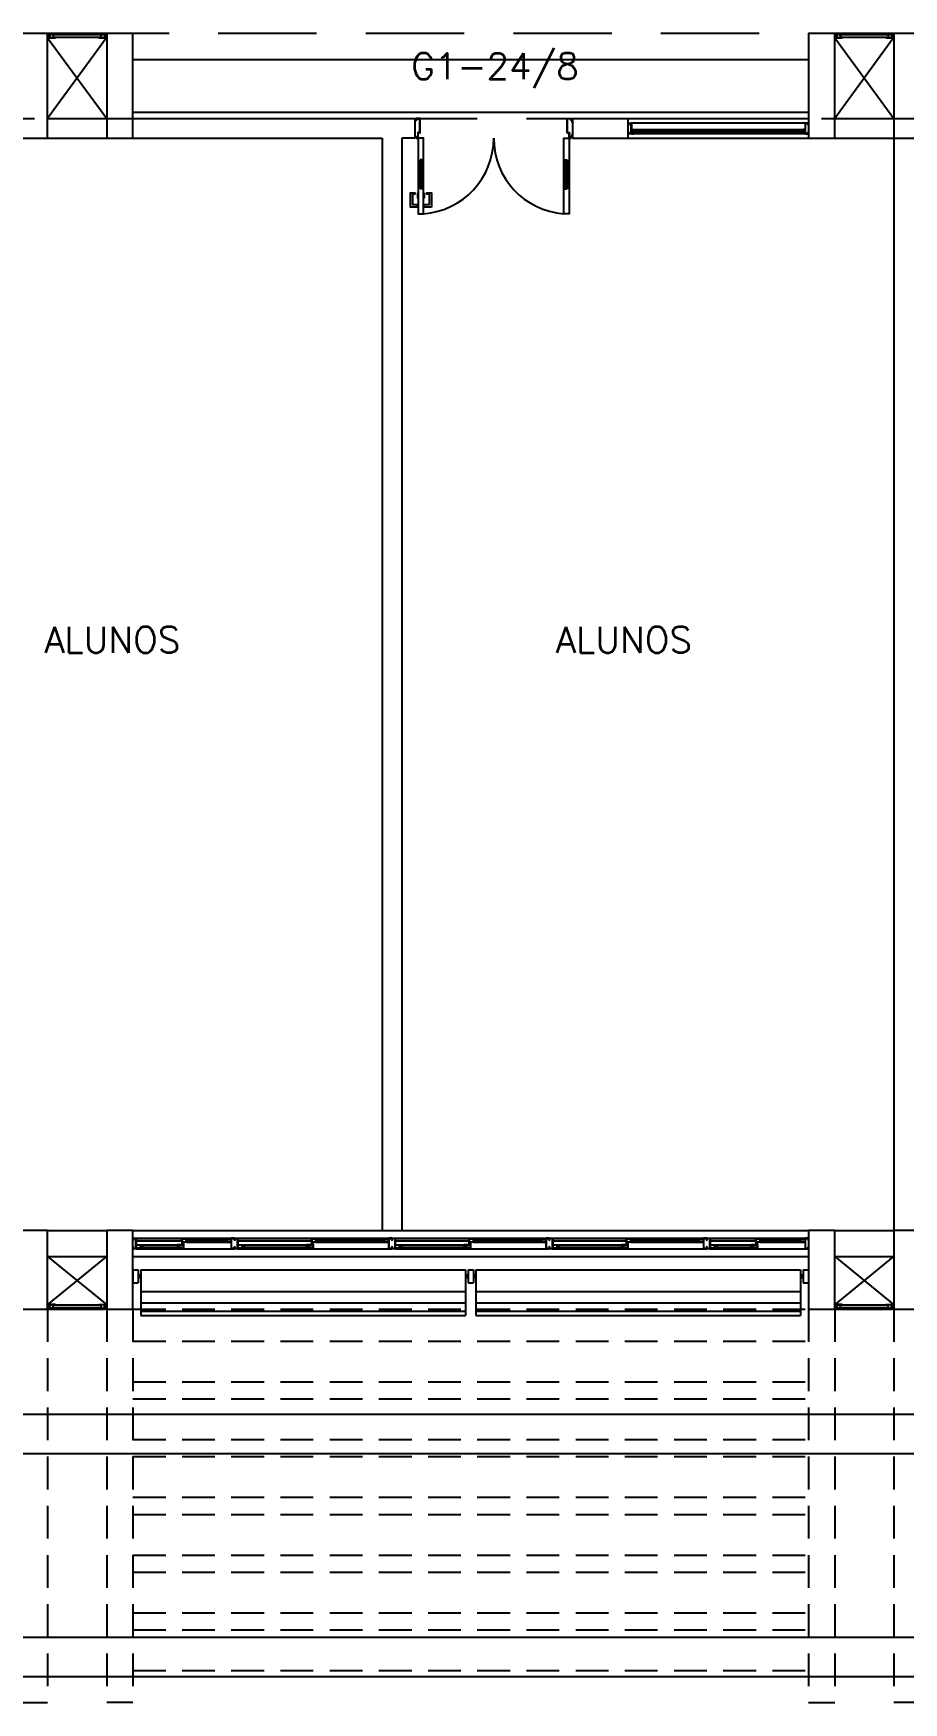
# Model space of a CAD drawing. Header units: millimetres. Extents: x 2801 to 3319, y 1187 to 1422.
# Drawn here: x 3069.62 to 3076.25, y 1310.75 to 1323.47 of the extents above; entities that cross this region are included whole.
import ezdxf

# ---------------------------------------------------------------- set-up
doc = ezdxf.new("R2010")
doc.units = ezdxf.units.MM
doc.linetypes.add('HIDDEN', pattern=[0.375, 0.25, -0.125])
for name, color, linetype in [('AR-ALV', 2, 'Continuous'), ('AR-BRISES', 1, 'Continuous'), ('AR-CALÇADA', 1, 'Continuous'), ('AR-ESQ', 1, 'Continuous'), ('AR-ESTC', 3, 'Continuous'), ('AR-PEITORIL', 1, 'Continuous'), ('AR-PERGOLAPROJ', 1, 'HIDDEN'), ('ar-podotactil', 1, 'Continuous'), ('AR-PORTA', 1, 'Continuous'), ('AR-PROJ', 1, 'HIDDEN'), ('AR-SHAFT', 1, 'Continuous'), ('BR-LINHAS', 1, 'Continuous'), ('BR-MONTANTE', 242, 'Continuous'), ('BR-PAINEL', 1, 'Continuous'), ('BR-SUPORTE', 1, 'Continuous'), ('DT-ESQ-BAGUETE-C', 2, 'Continuous'), ('DT-ESQ-BAGUETE-V', 1, 'Continuous'), ('DT-ESQ-CHAPA DOBRADA-V', 1, 'Continuous'), ('DT-ESQ-MARCO-V', 1, 'Continuous'), ('DT-ESQ-PERFIL CADEIRA-C', 2, 'Continuous'), ('DT-ESQ-PERFIL CADEIRA-V', 1, 'Continuous'), ('DT-ESQ-PERFIL U SIMPLES-C', 2, 'Continuous'), ('DT-ESQ-PERFIL U-C', 2, 'Continuous'), ('DT-ESQ-PERFIL U-V', 1, 'Continuous'), ('DT-ESQ-VENEZIANA-C', 2, 'Continuous'), ('DT-ESQ-VENEZIANA-V', 2, 'Continuous'), ('DT-ESQ-VIDRO-C', 2, 'Continuous'), ('ENDEREÇO', 2, 'Continuous'), ('maçaneta', 1, 'Continuous'), ('mov', 1, 'Continuous'), ('PG-PROJ', 1, 'HIDDEN'), ('PM-PERFIL U-C', 2, 'Continuous'), ('PM-VIDRO', 1, 'Continuous'), ('pm1', 2, 'Continuous'), ('pm2', 2, 'Continuous'), ('TEXTO', 2, 'Continuous')]:
    doc.layers.add(name, color=color, linetype=linetype)
doc.styles.add('UNB-100', font='simplex.shx', dxfattribs={"height": 0.2})
doc.styles.add('UNB1-100', font='simplex.shx', dxfattribs={"height": 0.2})

# ---------------------------------------------------------------- blocks, each defined once
blk = doc.blocks.new('EF40-P')
at = {"layer": 'DT-ESQ-BAGUETE-C', "color": 2, "ltscale": 0.1}
for points in [[(0.073, -0.125), (0.06, -0.125), (0.06, -0.124), (0.073, -0.124, 0.414214), (0.073, -0.123), (0.073, -0.112, 0.414214), (0.073, -0.112), (0.06, -0.112), (0.06, -0.11), (0.073, -0.11, -0.414214), (0.075, -0.112), (0.075, -0.124, -0.414214)], [(0.339, -0.125), (0.352, -0.125), (0.352, -0.124), (0.34, -0.124, -0.414214), (0.339, -0.123), (0.339, -0.112, -0.414214), (0.34, -0.112), (0.352, -0.112), (0.352, -0.11), (0.339, -0.11, 0.414214), (0.337, -0.112), (0.337, -0.124, 0.414214)], [(0.422, -0.08), (0.409, -0.08), (0.409, -0.079), (0.422, -0.079, 0.414214), (0.422, -0.078), (0.422, -0.067, 0.414214), (0.422, -0.067), (0.409, -0.067), (0.409, -0.065), (0.422, -0.065, -0.414214), (0.424, -0.067), (0.424, -0.079, -0.414214)], [(0.702, -0.08), (0.715, -0.08), (0.715, -0.079), (0.702, -0.079, -0.414214), (0.702, -0.078), (0.702, -0.067, -0.414214), (0.702, -0.067), (0.715, -0.067), (0.715, -0.065), (0.702, -0.065, 0.414214), (0.7, -0.067), (0.7, -0.079, 0.414214)], [(0.848, -0.125), (0.835, -0.125), (0.835, -0.124), (0.848, -0.124, 0.414214), (0.848, -0.123), (0.848, -0.112, 0.414214), (0.848, -0.112), (0.835, -0.112), (0.835, -0.11), (0.848, -0.11, -0.414214), (0.85, -0.112), (0.85, -0.124, -0.414214)], [(1.326, -0.125), (1.34, -0.125), (1.34, -0.124), (1.327, -0.124, -0.414214), (1.326, -0.123), (1.326, -0.112, -0.414214), (1.327, -0.112), (1.34, -0.112), (1.34, -0.11), (1.326, -0.11, 0.414214), (1.325, -0.112), (1.325, -0.124, 0.414214)], [(1.41, -0.08), (1.396, -0.08), (1.396, -0.079), (1.409, -0.079, 0.414214), (1.41, -0.078), (1.41, -0.067, 0.414214), (1.409, -0.067), (1.396, -0.067), (1.396, -0.065), (1.41, -0.065, -0.414214), (1.411, -0.067), (1.411, -0.079, -0.414214)], [(1.901, -0.08), (1.915, -0.08), (1.915, -0.079), (1.902, -0.079, -0.414214), (1.901, -0.078), (1.901, -0.067, -0.414214), (1.902, -0.067), (1.915, -0.067), (1.915, -0.065), (1.901, -0.065, 0.414214), (1.9, -0.067), (1.9, -0.079, 0.414214)], [(2.048, -0.125), (2.035, -0.125), (2.035, -0.124), (2.048, -0.124, 0.414214), (2.048, -0.123), (2.048, -0.112, 0.414214), (2.048, -0.112), (2.035, -0.112), (2.035, -0.11), (2.048, -0.11, -0.414214), (2.05, -0.112), (2.05, -0.124, -0.414214)], [(2.526, -0.125), (2.54, -0.125), (2.54, -0.124), (2.527, -0.124, -0.414214), (2.526, -0.123), (2.526, -0.112, -0.414214), (2.527, -0.112), (2.54, -0.112), (2.54, -0.11), (2.526, -0.11, 0.414214), (2.525, -0.112), (2.525, -0.124, 0.414214)], [(2.61, -0.08), (2.596, -0.08), (2.596, -0.079), (2.609, -0.079, 0.414214), (2.61, -0.078), (2.61, -0.067, 0.414214), (2.609, -0.067), (2.596, -0.067), (2.596, -0.065), (2.61, -0.065, -0.414214), (2.611, -0.067), (2.611, -0.079, -0.414214)], [(3.101, -0.08), (3.115, -0.08), (3.115, -0.079), (3.102, -0.079, -0.414214), (3.101, -0.078), (3.101, -0.067, -0.414214), (3.102, -0.067), (3.115, -0.067), (3.115, -0.065), (3.101, -0.065, 0.414214), (3.1, -0.067), (3.1, -0.079, 0.414214)], [(3.248, -0.125), (3.235, -0.125), (3.235, -0.124), (3.248, -0.124, 0.414214), (3.248, -0.123), (3.248, -0.112, 0.414214), (3.248, -0.112), (3.235, -0.112), (3.235, -0.11), (3.248, -0.11, -0.414214), (3.25, -0.112), (3.25, -0.124, -0.414214)], [(3.726, -0.125), (3.74, -0.125), (3.74, -0.124), (3.727, -0.124, -0.414214), (3.726, -0.123), (3.726, -0.112, -0.414214), (3.727, -0.112), (3.74, -0.112), (3.74, -0.11), (3.726, -0.11, 0.414214), (3.725, -0.112), (3.725, -0.124, 0.414214)], [(3.81, -0.08), (3.796, -0.08), (3.796, -0.079), (3.809, -0.079, 0.414214), (3.81, -0.078), (3.81, -0.067, 0.414214), (3.809, -0.067), (3.796, -0.067), (3.796, -0.065), (3.81, -0.065, -0.414214), (3.811, -0.067), (3.811, -0.079, -0.414214)], [(4.301, -0.08), (4.315, -0.08), (4.315, -0.079), (4.302, -0.079, -0.414214), (4.301, -0.078), (4.301, -0.067, -0.414214), (4.302, -0.067), (4.315, -0.067), (4.315, -0.065), (4.301, -0.065, 0.414214), (4.3, -0.067), (4.3, -0.079, 0.414214)], [(4.448, -0.125), (4.435, -0.125), (4.435, -0.124), (4.448, -0.124, 0.414214), (4.448, -0.123), (4.448, -0.112, 0.414214), (4.448, -0.112), (4.435, -0.112), (4.435, -0.11), (4.448, -0.11, -0.414214), (4.45, -0.112), (4.45, -0.124, -0.414214)], [(4.714, -0.125), (4.727, -0.125), (4.727, -0.124), (4.714, -0.124, -0.414214), (4.714, -0.123), (4.714, -0.112, -0.414214), (4.714, -0.112), (4.727, -0.112), (4.727, -0.11), (4.714, -0.11, 0.414214), (4.712, -0.112), (4.712, -0.124, 0.414214)], [(4.797, -0.08), (4.784, -0.08), (4.784, -0.079), (4.797, -0.079, 0.414214), (4.797, -0.078), (4.797, -0.067, 0.414214), (4.797, -0.067), (4.784, -0.067), (4.784, -0.065), (4.797, -0.065, -0.414214), (4.799, -0.067), (4.799, -0.079, -0.414214)], [(5.076, -0.08), (5.09, -0.08), (5.09, -0.079), (5.077, -0.079, -0.414214), (5.076, -0.078), (5.076, -0.067, -0.414214), (5.077, -0.067), (5.09, -0.067), (5.09, -0.065), (5.076, -0.065, 0.414214), (5.075, -0.067), (5.075, -0.079, 0.414214)]]:
    blk.add_lwpolyline(points, format="xyb", close=True, dxfattribs=at)
at = {"layer": 'DT-ESQ-BAGUETE-V', "color": 1, "ltscale": 0.1}
for p, q in [((0.073, -0.11), (0.339, -0.11)), ((0.848, -0.11), (1.326, -0.11)), ((2.048, -0.11), (2.526, -0.11)), ((3.248, -0.11), (3.726, -0.11)), ((4.448, -0.11), (4.714, -0.11))]:
    blk.add_line(p, q, dxfattribs=at)
at = {"layer": 'DT-ESQ-BAGUETE-V', "ltscale": 0.1}
for p, q in [((0.422, -0.065), (0.702, -0.065)), ((1.41, -0.065), (1.901, -0.065)), ((2.61, -0.065), (3.101, -0.065)), ((3.81, -0.065), (4.301, -0.065)), ((4.797, -0.065), (5.076, -0.065))]:
    blk.add_line(p, q, dxfattribs=at)
at = {"layer": 'DT-ESQ-CHAPA DOBRADA-V', "ltscale": 0.1}
for p, q in [((0.025, -0.077), (0.374, -0.077)), ((0.025, -0.08), (0.374, -0.08)), ((0.8, -0.077), (1.361, -0.077)), ((0.8, -0.08), (1.361, -0.08)), ((4.4, -0.077), (4.749, -0.077)), ((4.4, -0.08), (4.749, -0.08))]:
    blk.add_line(p, q, dxfattribs=at)
at = {"layer": 'DT-ESQ-CHAPA DOBRADA-V', "color": 1, "ltscale": 0.1}
for p, q in [((2, -0.077), (2.561, -0.077)), ((2, -0.08), (2.561, -0.08)), ((3.2, -0.077), (3.761, -0.077)), ((3.2, -0.08), (3.761, -0.08))]:
    blk.add_line(p, q, dxfattribs=at)
at = {"layer": 'DT-ESQ-PERFIL CADEIRA-C', "color": 2, "ltscale": 0.1}
for p, q in [((0.376, -0.088), (0.422, -0.088)), ((0.75, -0.088), (0.702, -0.088)), ((1.363, -0.088), (1.41, -0.088)), ((1.95, -0.088), (1.901, -0.088)), ((2.563, -0.088), (2.61, -0.088)), ((3.15, -0.088), (3.101, -0.088)), ((3.763, -0.088), (3.81, -0.088)), ((4.35, -0.088), (4.301, -0.088)), ((4.751, -0.088), (4.797, -0.088)), ((5.125, -0.088), (5.076, -0.088)), ((0.025, -0.134), (0.073, -0.134)), ((0.385, -0.134), (0.339, -0.134)), ((0.8, -0.134), (0.848, -0.134)), ((1.373, -0.134), (1.326, -0.134)), ((2, -0.134), (2.048, -0.134)), ((2.573, -0.134), (2.526, -0.134)), ((3.2, -0.134), (3.248, -0.134)), ((3.773, -0.134), (3.726, -0.134)), ((4.76, -0.134), (4.714, -0.134))]:
    blk.add_line(p, q, dxfattribs=at)
at = {"layer": 'DT-ESQ-PERFIL CADEIRA-C', "ltscale": 0.1}
blk.add_line((4.4, -0.134), (4.448, -0.134), dxfattribs=at)
at = {"layer": 'DT-ESQ-PERFIL CADEIRA-C', "color": 2, "ltscale": 0.1}
for points in [[(0.073, -0.135), (0.025, -0.135), (0.025, -0.134), (0.06, -0.134, -0.198912), (0.059, -0.133, -0.198913), (0.058, -0.132), (0.058, -0.112, 0.414214), (0.058, -0.112), (0.025, -0.112), (0.025, -0.11), (0.058, -0.11, -0.414214), (0.06, -0.112), (0.06, -0.124), (0.06, -0.125), (0.06, -0.132), (0.073, -0.132, -1)], [(0.339, -0.132, 1), (0.339, -0.135), (0.385, -0.135, 0.414214), (0.387, -0.133), (0.387, -0.112, 0.414214), (0.385, -0.11), (0.354, -0.11, 0.414214), (0.352, -0.112), (0.352, -0.132)], [(0.352, -0.134, 0.198913), (0.354, -0.133, 0.198913), (0.354, -0.132), (0.354, -0.112, -0.414214), (0.354, -0.112), (0.385, -0.112, -0.414214), (0.386, -0.112), (0.386, -0.133, -0.414214), (0.385, -0.134)], [(0.422, -0.087, -1), (0.422, -0.09), (0.376, -0.09, -0.414214), (0.374, -0.088), (0.374, -0.067, -0.414214), (0.376, -0.065), (0.407, -0.065, -0.414214), (0.409, -0.067), (0.409, -0.087)], [(0.409, -0.088, -0.198913), (0.408, -0.088, -0.198913), (0.407, -0.087), (0.407, -0.067, 0.414214), (0.407, -0.067), (0.376, -0.067, 0.414214), (0.375, -0.067), (0.375, -0.088, 0.414214), (0.376, -0.088)], [(0.702, -0.09), (0.75, -0.09), (0.75, -0.088), (0.715, -0.088, 0.198912), (0.716, -0.088, 0.198913), (0.716, -0.087), (0.716, -0.067, -0.414214), (0.717, -0.067), (0.75, -0.067), (0.75, -0.065), (0.716, -0.065, 0.414214), (0.715, -0.067), (0.715, -0.079), (0.715, -0.08), (0.715, -0.087), (0.702, -0.087, 1)], [(0.848, -0.135), (0.8, -0.135), (0.8, -0.134), (0.835, -0.134, -0.198912), (0.834, -0.133, -0.198913), (0.833, -0.132), (0.833, -0.112, 0.414214), (0.833, -0.112), (0.8, -0.112), (0.8, -0.11), (0.833, -0.11, -0.414214), (0.835, -0.112), (0.835, -0.124), (0.835, -0.125), (0.835, -0.132), (0.848, -0.132, -1)], [(1.326, -0.132, 1), (1.326, -0.135), (1.373, -0.135, 0.414214), (1.375, -0.133), (1.375, -0.112, 0.414214), (1.373, -0.11), (1.341, -0.11, 0.414214), (1.34, -0.112), (1.34, -0.132)], [(1.34, -0.134, 0.198913), (1.341, -0.133, 0.198913), (1.341, -0.132), (1.341, -0.112, -0.414214), (1.342, -0.112), (1.373, -0.112, -0.414214), (1.373, -0.112), (1.373, -0.133, -0.414214), (1.373, -0.134)], [(1.41, -0.087, -1), (1.41, -0.09), (1.363, -0.09, -0.414214), (1.361, -0.088), (1.361, -0.067, -0.414214), (1.363, -0.065), (1.395, -0.065, -0.414214), (1.396, -0.067), (1.396, -0.087)], [(1.396, -0.088, -0.198913), (1.395, -0.088, -0.198913), (1.395, -0.087), (1.395, -0.067, 0.414214), (1.394, -0.067), (1.363, -0.067, 0.414214), (1.363, -0.067), (1.363, -0.088, 0.414214), (1.363, -0.088)], [(1.901, -0.09), (1.95, -0.09), (1.95, -0.088), (1.915, -0.088, 0.198912), (1.916, -0.088, 0.198913), (1.916, -0.087), (1.916, -0.067, -0.414214), (1.917, -0.067), (1.95, -0.067), (1.95, -0.065), (1.916, -0.065, 0.414214), (1.915, -0.067), (1.915, -0.079), (1.915, -0.08), (1.915, -0.087), (1.901, -0.087, 1)], [(2.048, -0.135), (2, -0.135), (2, -0.134), (2.035, -0.134, -0.198912), (2.034, -0.133, -0.198913), (2.033, -0.132), (2.033, -0.112, 0.414214), (2.033, -0.112), (2, -0.112), (2, -0.11), (2.033, -0.11, -0.414214), (2.035, -0.112), (2.035, -0.124), (2.035, -0.125), (2.035, -0.132), (2.048, -0.132, -1)], [(2.526, -0.132, 1), (2.526, -0.135), (2.573, -0.135, 0.414214), (2.575, -0.133), (2.575, -0.112, 0.414214), (2.573, -0.11), (2.541, -0.11, 0.414214), (2.54, -0.112), (2.54, -0.132)], [(2.54, -0.134, 0.198913), (2.541, -0.133, 0.198913), (2.541, -0.132), (2.541, -0.112, -0.414214), (2.542, -0.112), (2.573, -0.112, -0.414214), (2.573, -0.112), (2.573, -0.133, -0.414214), (2.573, -0.134)], [(2.61, -0.087, -1), (2.61, -0.09), (2.563, -0.09, -0.414214), (2.561, -0.088), (2.561, -0.067, -0.414214), (2.563, -0.065), (2.595, -0.065, -0.414214), (2.596, -0.067), (2.596, -0.087)], [(2.596, -0.088, -0.198913), (2.595, -0.088, -0.198913), (2.595, -0.087), (2.595, -0.067, 0.414214), (2.594, -0.067), (2.563, -0.067, 0.414214), (2.563, -0.067), (2.563, -0.088, 0.414214), (2.563, -0.088)], [(3.101, -0.09), (3.15, -0.09), (3.15, -0.088), (3.115, -0.088, 0.198912), (3.116, -0.088, 0.198913), (3.116, -0.087), (3.116, -0.067, -0.414214), (3.117, -0.067), (3.15, -0.067), (3.15, -0.065), (3.116, -0.065, 0.414214), (3.115, -0.067), (3.115, -0.079), (3.115, -0.08), (3.115, -0.087), (3.101, -0.087, 1)], [(3.248, -0.135), (3.2, -0.135), (3.2, -0.134), (3.235, -0.134, -0.198912), (3.234, -0.133, -0.198913), (3.233, -0.132), (3.233, -0.112, 0.414214), (3.233, -0.112), (3.2, -0.112), (3.2, -0.11), (3.233, -0.11, -0.414214), (3.235, -0.112), (3.235, -0.124), (3.235, -0.125), (3.235, -0.132), (3.248, -0.132, -1)], [(3.726, -0.132, 1), (3.726, -0.135), (3.773, -0.135, 0.414214), (3.775, -0.133), (3.775, -0.112, 0.414214), (3.773, -0.11), (3.741, -0.11, 0.414214), (3.74, -0.112), (3.74, -0.132)], [(3.74, -0.134, 0.198913), (3.741, -0.133, 0.198913), (3.741, -0.132), (3.741, -0.112, -0.414214), (3.742, -0.112), (3.773, -0.112, -0.414214), (3.773, -0.112), (3.773, -0.133, -0.414214), (3.773, -0.134)], [(3.81, -0.087, -1), (3.81, -0.09), (3.763, -0.09, -0.414214), (3.761, -0.088), (3.761, -0.067, -0.414214), (3.763, -0.065), (3.795, -0.065, -0.414214), (3.796, -0.067), (3.796, -0.087)], [(3.796, -0.088, -0.198913), (3.795, -0.088, -0.198913), (3.795, -0.087), (3.795, -0.067, 0.414214), (3.794, -0.067), (3.763, -0.067, 0.414214), (3.763, -0.067), (3.763, -0.088, 0.414214), (3.763, -0.088)], [(4.301, -0.09), (4.35, -0.09), (4.35, -0.088), (4.315, -0.088, 0.198912), (4.316, -0.088, 0.198913), (4.316, -0.087), (4.316, -0.067, -0.414214), (4.317, -0.067), (4.35, -0.067), (4.35, -0.065), (4.316, -0.065, 0.414214), (4.315, -0.067), (4.315, -0.079), (4.315, -0.08), (4.315, -0.087), (4.301, -0.087, 1)], [(4.448, -0.135), (4.4, -0.135), (4.4, -0.134), (4.435, -0.134, -0.198912), (4.434, -0.133, -0.198913), (4.433, -0.132), (4.433, -0.112, 0.414214), (4.433, -0.112), (4.4, -0.112), (4.4, -0.11), (4.433, -0.11, -0.414214), (4.435, -0.112), (4.435, -0.124), (4.435, -0.125), (4.435, -0.132), (4.448, -0.132, -1)], [(4.714, -0.132, 1), (4.714, -0.135), (4.76, -0.135, 0.414214), (4.762, -0.133), (4.762, -0.112, 0.414214), (4.76, -0.11), (4.729, -0.11, 0.414214), (4.727, -0.112), (4.727, -0.132)], [(4.727, -0.134, 0.198913), (4.729, -0.133, 0.198913), (4.729, -0.132), (4.729, -0.112, -0.414214), (4.729, -0.112), (4.76, -0.112, -0.414214), (4.761, -0.112), (4.761, -0.133, -0.414214), (4.76, -0.134)], [(4.797, -0.087, -1), (4.797, -0.09), (4.751, -0.09, -0.414214), (4.749, -0.088), (4.749, -0.067, -0.414214), (4.751, -0.065), (4.782, -0.065, -0.414214), (4.784, -0.067), (4.784, -0.087)], [(4.784, -0.088, -0.198913), (4.783, -0.088, -0.198913), (4.782, -0.087), (4.782, -0.067, 0.414214), (4.782, -0.067), (4.751, -0.067, 0.414214), (4.75, -0.067), (4.75, -0.088, 0.414214), (4.751, -0.088)], [(5.076, -0.09), (5.125, -0.09), (5.125, -0.088), (5.09, -0.088, 0.198912), (5.091, -0.088, 0.198913), (5.091, -0.087), (5.091, -0.067, -0.414214), (5.092, -0.067), (5.125, -0.067), (5.125, -0.065), (5.091, -0.065, 0.414214), (5.09, -0.067), (5.09, -0.079), (5.09, -0.08), (5.09, -0.087), (5.076, -0.087, 1)]]:
    blk.add_lwpolyline(points, format="xyb", close=True, dxfattribs=at)
at = {"layer": 'DT-ESQ-PERFIL CADEIRA-V', "ltscale": 0.1}
for p, q in [((0.407, -0.09), (0.702, -0.09)), ((1.395, -0.09), (1.901, -0.09))]:
    blk.add_line(p, q, dxfattribs=at)
at = {"layer": 'DT-ESQ-PERFIL CADEIRA-V', "color": 1, "ltscale": 0.1}
for p, q in [((2.595, -0.09), (3.101, -0.09)), ((3.795, -0.09), (4.301, -0.09)), ((4.782, -0.09), (5.076, -0.09)), ((0.073, -0.135), (0.339, -0.135)), ((0.848, -0.135), (1.326, -0.135)), ((2.048, -0.135), (2.526, -0.135)), ((4.448, -0.135), (4.714, -0.135))]:
    blk.add_line(p, q, dxfattribs=at)
at = {"layer": 'DT-ESQ-PERFIL CADEIRA-V', "color": 2, "ltscale": 0.1}
blk.add_line((3.248, -0.135), (3.726, -0.135), dxfattribs=at)
at = {"layer": 'DT-ESQ-PERFIL U SIMPLES-C', "color": 2, "ltscale": 0.1}
for points in [[(0.376, -0.102), (0.384, -0.102), (0.384, -0.1), (0.376, -0.1, -0.414214), (0.375, -0.1), (0.375, -0.092, -0.414214), (0.376, -0.091), (0.384, -0.091), (0.384, -0.09), (0.376, -0.09, 0.414214), (0.374, -0.092), (0.374, -0.1, 0.414214)], [(0.385, -0.098), (0.378, -0.098), (0.378, -0.1), (0.385, -0.1, -0.414214), (0.386, -0.1), (0.386, -0.108, -0.414214), (0.385, -0.109), (0.378, -0.109), (0.378, -0.11), (0.385, -0.11, 0.414214), (0.387, -0.108), (0.387, -0.1, 0.414214)], [(1.363, -0.102), (1.371, -0.102), (1.371, -0.1), (1.363, -0.1, -0.414214), (1.363, -0.1), (1.363, -0.092, -0.414214), (1.363, -0.091), (1.371, -0.091), (1.371, -0.09), (1.363, -0.09, 0.414214), (1.361, -0.092), (1.361, -0.1, 0.414214)], [(1.373, -0.098), (1.365, -0.098), (1.365, -0.1), (1.373, -0.1, -0.414214), (1.373, -0.1), (1.373, -0.108, -0.414214), (1.373, -0.109), (1.365, -0.109), (1.365, -0.11), (1.373, -0.11, 0.414214), (1.375, -0.108), (1.375, -0.1, 0.414214)], [(2.563, -0.102), (2.571, -0.102), (2.571, -0.1), (2.563, -0.1, -0.414214), (2.563, -0.1), (2.563, -0.092, -0.414214), (2.563, -0.091), (2.571, -0.091), (2.571, -0.09), (2.563, -0.09, 0.414214), (2.561, -0.092), (2.561, -0.1, 0.414214)], [(2.573, -0.098), (2.565, -0.098), (2.565, -0.1), (2.573, -0.1, -0.414214), (2.573, -0.1), (2.573, -0.108, -0.414214), (2.573, -0.109), (2.565, -0.109), (2.565, -0.11), (2.573, -0.11, 0.414214), (2.575, -0.108), (2.575, -0.1, 0.414214)], [(3.763, -0.102), (3.771, -0.102), (3.771, -0.1), (3.763, -0.1, -0.414214), (3.763, -0.1), (3.763, -0.092, -0.414214), (3.763, -0.091), (3.771, -0.091), (3.771, -0.09), (3.763, -0.09, 0.414214), (3.761, -0.092), (3.761, -0.1, 0.414214)], [(3.773, -0.098), (3.765, -0.098), (3.765, -0.1), (3.773, -0.1, -0.414214), (3.773, -0.1), (3.773, -0.108, -0.414214), (3.773, -0.109), (3.765, -0.109), (3.765, -0.11), (3.773, -0.11, 0.414214), (3.775, -0.108), (3.775, -0.1, 0.414214)], [(4.751, -0.102), (4.759, -0.102), (4.759, -0.1), (4.751, -0.1, -0.414214), (4.75, -0.1), (4.75, -0.092, -0.414214), (4.751, -0.091), (4.759, -0.091), (4.759, -0.09), (4.751, -0.09, 0.414214), (4.749, -0.092), (4.749, -0.1, 0.414214)], [(4.76, -0.098), (4.752, -0.098), (4.752, -0.1), (4.76, -0.1, -0.414214), (4.761, -0.1), (4.761, -0.108, -0.414214), (4.76, -0.109), (4.752, -0.109), (4.752, -0.11), (4.76, -0.11, 0.414214), (4.762, -0.108), (4.762, -0.1, 0.414214)]]:
    blk.add_lwpolyline(points, format="xyb", close=True, dxfattribs=at)
at = {"layer": 'DT-ESQ-PERFIL U-C', "color": 2, "ltscale": 0.1}
for points in [[(0, -0.062, -0.414214), (0.001, -0.06), (0.023, -0.06, -0.414214), (0.025, -0.062), (0.025, -0.139, -0.414214), (0.023, -0.14), (0.001, -0.14, -0.414214), (0, -0.139), (0, -0.125), (0.001, -0.125), (0.001, -0.138, 0.414214), (0.002, -0.139), (0.023, -0.139, 0.414214), (0.023, -0.138), (0.023, -0.062, 0.414214), (0.023, -0.062), (0.002, -0.062, 0.414214), (0.001, -0.062), (0.001, -0.075), (0, -0.075)], [(0.775, -0.062, 0.414214), (0.773, -0.06), (0.751, -0.06, 0.414214), (0.75, -0.062), (0.75, -0.139, 0.414214), (0.751, -0.14), (0.773, -0.14, 0.414214), (0.775, -0.139), (0.775, -0.125), (0.773, -0.125), (0.773, -0.138, -0.414214), (0.773, -0.139), (0.752, -0.139, -0.414214), (0.751, -0.138), (0.751, -0.062, -0.414214), (0.752, -0.062), (0.773, -0.062, -0.414214), (0.773, -0.062), (0.773, -0.075), (0.775, -0.075)], [(0.775, -0.062, -0.414214), (0.776, -0.06), (0.798, -0.06, -0.414214), (0.8, -0.062), (0.8, -0.139, -0.414214), (0.798, -0.14), (0.776, -0.14, -0.414214), (0.775, -0.139), (0.775, -0.125), (0.776, -0.125), (0.776, -0.138, 0.414214), (0.777, -0.139), (0.798, -0.139, 0.414214), (0.798, -0.138), (0.798, -0.062, 0.414214), (0.798, -0.062), (0.777, -0.062, 0.414214), (0.776, -0.062), (0.776, -0.075), (0.775, -0.075)], [(1.975, -0.062, 0.414214), (1.973, -0.06), (1.951, -0.06, 0.414214), (1.95, -0.062), (1.95, -0.139, 0.414214), (1.951, -0.14), (1.973, -0.14, 0.414214), (1.975, -0.139), (1.975, -0.125), (1.973, -0.125), (1.973, -0.138, -0.414214), (1.973, -0.139), (1.952, -0.139, -0.414214), (1.951, -0.138), (1.951, -0.062, -0.414214), (1.952, -0.062), (1.973, -0.062, -0.414214), (1.973, -0.062), (1.973, -0.075), (1.975, -0.075)], [(1.975, -0.062, -0.414214), (1.976, -0.06), (1.998, -0.06, -0.414214), (2, -0.062), (2, -0.139, -0.414214), (1.998, -0.14), (1.976, -0.14, -0.414214), (1.975, -0.139), (1.975, -0.125), (1.976, -0.125), (1.976, -0.138, 0.414214), (1.977, -0.139), (1.998, -0.139, 0.414214), (1.998, -0.138), (1.998, -0.062, 0.414214), (1.998, -0.062), (1.977, -0.062, 0.414214), (1.976, -0.062), (1.976, -0.075), (1.975, -0.075)], [(3.175, -0.062, 0.414214), (3.173, -0.06), (3.151, -0.06, 0.414214), (3.15, -0.062), (3.15, -0.139, 0.414214), (3.151, -0.14), (3.173, -0.14, 0.414214), (3.175, -0.139), (3.175, -0.125), (3.173, -0.125), (3.173, -0.138, -0.414214), (3.173, -0.139), (3.152, -0.139, -0.414214), (3.151, -0.138), (3.151, -0.062, -0.414214), (3.152, -0.062), (3.173, -0.062, -0.414214), (3.173, -0.062), (3.173, -0.075), (3.175, -0.075)], [(3.175, -0.062, -0.414214), (3.176, -0.06), (3.198, -0.06, -0.414214), (3.2, -0.062), (3.2, -0.139, -0.414214), (3.198, -0.14), (3.176, -0.14, -0.414214), (3.175, -0.139), (3.175, -0.125), (3.176, -0.125), (3.176, -0.138, 0.414214), (3.177, -0.139), (3.198, -0.139, 0.414214), (3.198, -0.138), (3.198, -0.062, 0.414214), (3.198, -0.062), (3.177, -0.062, 0.414214), (3.176, -0.062), (3.176, -0.075), (3.175, -0.075)], [(4.375, -0.062, 0.414214), (4.373, -0.06), (4.351, -0.06, 0.414214), (4.35, -0.062), (4.35, -0.139, 0.414214), (4.351, -0.14), (4.373, -0.14, 0.414214), (4.375, -0.139), (4.375, -0.125), (4.373, -0.125), (4.373, -0.138, -0.414214), (4.373, -0.139), (4.352, -0.139, -0.414214), (4.351, -0.138), (4.351, -0.062, -0.414214), (4.352, -0.062), (4.373, -0.062, -0.414214), (4.373, -0.062), (4.373, -0.075), (4.375, -0.075)], [(4.375, -0.062, -0.414214), (4.376, -0.06), (4.398, -0.06, -0.414214), (4.4, -0.062), (4.4, -0.139, -0.414214), (4.398, -0.14), (4.376, -0.14, -0.414214), (4.375, -0.139), (4.375, -0.125), (4.376, -0.125), (4.376, -0.138, 0.414214), (4.377, -0.139), (4.398, -0.139, 0.414214), (4.398, -0.138), (4.398, -0.062, 0.414214), (4.398, -0.062), (4.377, -0.062, 0.414214), (4.376, -0.062), (4.376, -0.075), (4.375, -0.075)], [(5.15, -0.062, 0.414214), (5.148, -0.06), (5.126, -0.06, 0.414214), (5.125, -0.062), (5.125, -0.139, 0.414214), (5.126, -0.14), (5.148, -0.14, 0.414214), (5.15, -0.139), (5.15, -0.125), (5.148, -0.125), (5.148, -0.138, -0.414214), (5.148, -0.139), (5.127, -0.139, -0.414214), (5.126, -0.138), (5.126, -0.062, -0.414214), (5.127, -0.062), (5.148, -0.062, -0.414214), (5.148, -0.062), (5.148, -0.075), (5.15, -0.075)]]:
    blk.add_lwpolyline(points, format="xyb", close=True, dxfattribs=at)
at = {"layer": 'DT-ESQ-PERFIL U-V', "color": 1, "ltscale": 0.1}
for p, q in [((0.023, -0.06), (0.751, -0.06)), ((0.798, -0.06), (1.951, -0.06)), ((1.998, -0.06), (3.151, -0.06)), ((4.398, -0.06), (5.126, -0.06)), ((0.023, -0.14), (0.751, -0.14)), ((0.798, -0.14), (1.951, -0.14)), ((1.998, -0.14), (3.151, -0.14)), ((4.398, -0.14), (5.126, -0.14))]:
    blk.add_line(p, q, dxfattribs=at)
at = {"layer": 'DT-ESQ-PERFIL U-V', "ltscale": 0.1}
for p, q in [((3.198, -0.06), (4.351, -0.06)), ((3.198, -0.14), (4.351, -0.14))]:
    blk.add_line(p, q, dxfattribs=at)
at = {"layer": 'DT-ESQ-VIDRO-C', "ltscale": 0.1}
for points in [[(0.063, -0.13), (0.063, -0.127), (0.349, -0.127), (0.349, -0.13)], [(0.713, -0.085), (0.713, -0.082), (0.411, -0.082), (0.411, -0.085)], [(0.838, -0.13), (0.838, -0.127), (1.337, -0.127), (1.337, -0.13)], [(1.912, -0.085), (1.912, -0.082), (1.399, -0.082), (1.399, -0.085)], [(2.038, -0.13), (2.038, -0.127), (2.537, -0.127), (2.537, -0.13)], [(3.112, -0.085), (3.112, -0.082), (2.599, -0.082), (2.599, -0.085)], [(3.238, -0.13), (3.238, -0.127), (3.737, -0.127), (3.737, -0.13)], [(4.312, -0.085), (4.312, -0.082), (3.799, -0.082), (3.799, -0.085)], [(4.438, -0.13), (4.438, -0.127), (4.724, -0.127), (4.724, -0.13)], [(5.087, -0.085), (5.087, -0.082), (4.786, -0.082), (4.786, -0.085)]]:
    blk.add_lwpolyline(points, close=True, dxfattribs=at)
blk = doc.blocks.new('EF01-P')
at = {"layer": 'DT-ESQ-BAGUETE-C', "ltscale": 0.1}
for points in [[(0.002, 0.035), (0.015, 0.035), (0.015, 0.033), (0.002, 0.033), (0.002, 0.005), (0.015, 0.005), (0.015, 0.004), (0.002, 0.004, -0.414214), (0, 0.005), (0, 0.033, -0.414214)], [(0.448, 0.035), (0.435, 0.035), (0.435, 0.033), (0.448, 0.033), (0.448, 0.005), (0.435, 0.005), (0.435, 0.004), (0.448, 0.004, 0.414214), (0.45, 0.005), (0.45, 0.033, 0.414214)]]:
    blk.add_lwpolyline(points, format="xyb", close=True, dxfattribs=at)
at = {"layer": 'DT-ESQ-PERFIL CADEIRA-C', "color": 2, "ltscale": 0.1}
for points in [[(0.01, 0.002), (0.01, 0.003), (0.002, 0.003, 1), (0.002, 0), (0.015, 0, 0.414214), (0.016, 0.002), (0.016, 0.033), (0.043, 0.033)], [(0.407, 0.006), (0.432, 0.006), (0.432, 0.016), (0.433, 0.016), (0.433, 0.006, -0.414214), (0.432, 0.005), (0.407, 0.005), (0.394, 0.005, -1), (0.394, 0.008), (0.407, 0.008), (0.407, 0.02), (0.407, 0.032), (0.394, 0.032, -1), (0.394, 0.035), (0.407, 0.035), (0.433, 0.035, -0.414214), (0.435, 0.033), (0.435, 0.002), (0.448, 0.002)]]:
    blk.add_lwpolyline(points, format="xyb", dxfattribs=at)
at = {"layer": 'DT-ESQ-PERFIL CADEIRA-C', "ltscale": 0.1}
for points in [[(0.043, 0.006), (0.018, 0.006), (0.018, 0.016), (0.016, 0.016), (0.016, 0.006, 0.414214), (0.018, 0.005), (0.043, 0.005), (0.056, 0.005, 1), (0.056, 0.008), (0.043, 0.008), (0.043, 0.02), (0.043, 0.032), (0.056, 0.032, 1), (0.056, 0.035), (0.043, 0.035), (0.016, 0.035, 0.414214), (0.015, 0.033), (0.015, 0.002), (0.002, 0.002)], [(0.041, 0.02), (0.041, 0.032, -0.414214), (0.043, 0.033), (0.056, 0.033)], [(0.041, 0.02), (0.041, 0.008, 0.414214), (0.043, 0.006), (0.056, 0.006)], [(0.408, 0.02), (0.408, 0.032, 0.414214), (0.407, 0.033), (0.394, 0.033)], [(0.408, 0.02), (0.408, 0.008, -0.414214), (0.407, 0.006), (0.394, 0.006)], [(0.44, 0.002), (0.44, 0.003), (0.448, 0.003, -1), (0.448, 0), (0.435, 0, -0.414214), (0.433, 0.002), (0.433, 0.033), (0.407, 0.033)]]:
    blk.add_lwpolyline(points, format="xyb", dxfattribs=at)
at = {"layer": 'DT-ESQ-PERFIL CADEIRA-V', "ltscale": 0.1}
blk.add_line((0.015, 0), (0.435, 0), dxfattribs=at)
at = {"layer": 'DT-ESQ-VENEZIANA-C', "ltscale": 0.1}
for p, q in [((0.043, 0.011), (0.407, 0.011)), ((0.043, 0.009), (0.407, 0.009))]:
    blk.add_line(p, q, dxfattribs=at)
at = {"layer": 'DT-ESQ-VENEZIANA-V', "ltscale": 0.1}
blk.add_line((0.043, 0.031), (0.407, 0.031), dxfattribs=at)
blk = doc.blocks.new('BR-MODULO1')
at = {"layer": 'BR-LINHAS'}
for p, q in [((0.06, -0.265), (2.535, -0.265)), ((0.06, -0.352), (2.535, -0.352)), ((2.615, -0.265), (5.09, -0.265)), ((2.615, -0.352), (5.09, -0.352)), ((0.06, -0.415), (2.535, -0.415)), ((2.615, -0.415), (5.09, -0.415))]:
    blk.add_line(p, q, dxfattribs=at)
at = {"layer": 'BR-MONTANTE'}
for p, q in [((0, -0.1), (0, -0.2)), ((0, -0.1), (0.04, -0.1)), ((0.04, -0.1), (0.04, -0.2)), ((2.555, -0.1), (2.595, -0.1)), ((2.555, -0.1), (2.555, -0.2)), ((2.595, -0.1), (2.595, -0.2)), ((5.11, -0.1), (5.11, -0.2)), ((5.11, -0.1), (5.15, -0.1)), ((5.15, -0.1), (5.15, -0.2)), ((0, -0.2), (0.04, -0.2)), ((2.555, -0.2), (2.595, -0.2)), ((5.11, -0.2), (5.15, -0.2))]:
    blk.add_line(p, q, dxfattribs=at)
at = {"layer": 'BR-PAINEL'}
for p, q in [((0.06, -0.1), (2.535, -0.1)), ((0.06, -0.1), (0.06, -0.45)), ((2.535, -0.1), (2.535, -0.45)), ((2.615, -0.1), (2.615, -0.45)), ((2.615, -0.1), (5.09, -0.1)), ((5.09, -0.1), (5.09, -0.45)), ((0.06, -0.45), (2.535, -0.45)), ((2.615, -0.45), (5.09, -0.45))]:
    blk.add_line(p, q, dxfattribs=at)
at = {"layer": 'BR-SUPORTE'}
for p, q in [((0.04, -0.14), (0.06, -0.14)), ((0.04, -0.16), (0.06, -0.16)), ((0.05, -0.14), (0.05, -0.16)), ((2.535, -0.14), (2.555, -0.14)), ((2.535, -0.16), (2.555, -0.16)), ((2.545, -0.14), (2.545, -0.16)), ((2.615, -0.14), (2.595, -0.14)), ((2.615, -0.16), (2.595, -0.16)), ((2.605, -0.14), (2.605, -0.16)), ((5.09, -0.14), (5.11, -0.14)), ((5.09, -0.16), (5.11, -0.16)), ((5.1, -0.14), (5.1, -0.16))]:
    blk.add_line(p, q, dxfattribs=at)
blk = doc.blocks.new('PG-MODULO1-PJ-B')
at = {"layer": 'PG-PROJ'}
for p, q in [((0, 0), (0, -3)), ((5.55, 0), (5.55, -3)), ((0.2, 0), (5.35, 0)), ((0.2, 0), (0.2, -3)), ((5.35, 0), (5.35, -3)), ((0.2, -0.245), (5.35, -0.245)), ((0.2, -0.555), (5.35, -0.555)), ((0.2, -0.685), (5.35, -0.685)), ((0.2, -0.995), (5.35, -0.995)), ((0.2, -1.125), (5.35, -1.125)), ((0.2, -1.435), (5.35, -1.435)), ((0.2, -1.565), (5.35, -1.565)), ((0.2, -1.875), (5.35, -1.875)), ((0.2, -2.005), (5.35, -2.005)), ((0.2, -2.315), (5.35, -2.315)), ((0.2, -2.445), (5.35, -2.445)), ((0.2, -2.755), (5.35, -2.755)), ((0.2, -3), (0, -3)), ((5.35, -3), (5.55, -3))]:
    blk.add_line(p, q, dxfattribs=at)
blk = doc.blocks.new('EF06A-P')
at = {"layer": 'DT-ESQ-BAGUETE-C', "ltscale": 0.1}
for points in [[(0.039, -0.05), (0.0255, -0.05), (0.0255, -0.0485), (0.039, -0.0485), (0.039, -0.0365), (0.0255, -0.0365), (0.0255, -0.035), (0.039, -0.035, -0.4142136), (0.0405, -0.0365), (0.0405, -0.0485, -0.4142136)], [(1.336, -0.05), (1.3495, -0.05), (1.3495, -0.0485), (1.336, -0.0485), (1.336, -0.0365), (1.3495, -0.0365), (1.3495, -0.035), (1.336, -0.035, 0.4142136), (1.3345, -0.0365), (1.3345, -0.0485, 0.4142136)]]:
    blk.add_lwpolyline(points, format="xyb", close=True, dxfattribs=at)
at = {"layer": 'DT-ESQ-BAGUETE-V', "ltscale": 0.1}
blk.add_line((1.336, -0.05), (0.039, -0.05), dxfattribs=at)
at = {"layer": 'DT-ESQ-CHAPA DOBRADA-V', "ltscale": 0.1}
blk.add_line((1.335, -0.067), (0.04, -0.067), dxfattribs=at)
at = {"layer": 'DT-ESQ-MARCO-V', "ltscale": 0.1}
for p, q in [((0.0235, -0.035), (1.3515, -0.035)), ((0.0235, -0.115), (1.3515, -0.115))]:
    blk.add_line(p, q, dxfattribs=at)
at = {"layer": 'DT-ESQ-PERFIL U-C', "ltscale": 0.1}
for points in [[(0.025, -0.0655), (0.025, -0.0655, 0.4142136), (0.0235, -0.067), (0.0235, -0.1135), (0.0015, -0.1135), (0.0015, -0.1), (0, -0.1), (0, -0.1135, 0.4142136), (0.0015, -0.115), (0.0235, -0.115, 0.4142136), (0.025, -0.1135), (0.025, -0.067), (0.04, -0.067, 1), (0.04, -0.064), (0.025, -0.064), (0.025, -0.0365, 0.4142136), (0.0235, -0.035), (0.0015, -0.035, 0.4142136), (0, -0.0365), (0, -0.05), (0.0015, -0.05), (0.0015, -0.0365), (0.0235, -0.0365), (0.0235, -0.064, 0.4142136), (0.025, -0.0655), (0.04, -0.0655)], [(1.35, -0.0655), (1.35, -0.0655, -0.4142136), (1.3515, -0.067), (1.3515, -0.1135), (1.3735, -0.1135), (1.3735, -0.1), (1.375, -0.1), (1.375, -0.1135, -0.4142136), (1.3735, -0.115), (1.3515, -0.115, -0.4142136), (1.35, -0.1135), (1.35, -0.067), (1.335, -0.067, -1), (1.335, -0.064), (1.35, -0.064), (1.35, -0.0365, -0.4142136), (1.3515, -0.035), (1.3735, -0.035, -0.4142136), (1.375, -0.0365), (1.375, -0.05), (1.3735, -0.05), (1.3735, -0.0365), (1.3515, -0.0365), (1.3515, -0.064, -0.4142136), (1.35, -0.0655), (1.335, -0.0655)]]:
    blk.add_lwpolyline(points, format="xyb", dxfattribs=at)
at = {"layer": 'DT-ESQ-VIDRO-C', "ltscale": 0.1}
blk.add_lwpolyline([(0.027, -0.062), (0.027, -0.052), (1.348, -0.052), (1.348, -0.062)], close=True, dxfattribs=at)
blk = doc.blocks.new('marco-d')
at = {"layer": 'PM-PERFIL U-C'}
for p, q in [((-0.013, 0), (-0.001, 0)), ((-0.025, -0.03), (-0.025, -0.011)), ((-0.023, -0.03), (-0.025, -0.03)), ((-0.025, -0.138), (-0.025, -0.12)), ((-0.025, -0.12), (-0.023, -0.12)), ((-0.023, -0.01), (-0.015, -0.01)), ((-0.014, -0.012), (-0.023, -0.012)), ((-0.023, -0.012), (-0.023, -0.03)), ((-0.023, -0.12), (-0.023, -0.138)), ((-0.015, -0.01), (-0.015, -0.001)), ((-0.002, -0.002), (-0.013, -0.002)), ((-0.013, -0.002), (-0.013, -0.01)), ((-0.002, -0.041), (-0.002, -0.002)), ((0.013, -0.043), (-0.001, -0.043)), ((0, -0.001), (0, -0.041)), ((0.013, -0.041), (0, -0.041)), ((0.013, -0.043), (0.013, -0.148)), ((0.015, -0.042), (0.015, -0.148)), ((-0.023, -0.138), (-0.014, -0.138)), ((-0.015, -0.14), (-0.023, -0.14)), ((-0.015, -0.148), (-0.015, -0.14)), ((-0.013, -0.139), (-0.013, -0.148)), ((-0.013, -0.148), (0.013, -0.148)), ((0.013, -0.15), (-0.013, -0.15))]:
    blk.add_line(p, q, dxfattribs=at)
for centre, start, end in [((-0.013, -0.001), 90, 180), ((-0.001, -0.001), 360, 90), ((-0.023, -0.011), 90, 180), ((-0.014, -0.01), 270, 0), ((-0.001, -0.041), 180, 270), ((0.013, -0.042), 0, 90), ((-0.023, -0.138), 180, 270), ((-0.013, -0.148), 180, 270), ((-0.014, -0.139), 0, 90), ((0.013, -0.148), 269.9386, 0)]:
    blk.add_arc(centre, 0.0015, start, end, dxfattribs=at)
blk = doc.blocks.new('marco-e')
at = {"layer": 'PM-PERFIL U-C'}
for p, q in [((-0.015, -0.043), (-0.015, -0.149)), ((-0.013, -0.041), (0, -0.041)), ((-0.013, -0.043), (0.001, -0.043)), ((-0.013, -0.043), (-0.013, -0.148)), ((0, -0.002), (0, -0.041)), ((0.014, 0), (0.002, 0)), ((0.002, -0.042), (0.002, -0.002)), ((0.002, -0.002), (0.013, -0.002)), ((0.013, -0.002), (0.013, -0.011)), ((0.015, -0.01), (0.015, -0.002)), ((0.024, -0.01), (0.015, -0.01)), ((0.015, -0.012), (0.023, -0.012)), ((0.023, -0.012), (0.023, -0.03)), ((0.023, -0.03), (0.025, -0.03)), ((0.025, -0.12), (0.023, -0.12)), ((0.023, -0.12), (0.023, -0.138)), ((0.025, -0.03), (0.025, -0.012)), ((0.025, -0.139), (0.025, -0.12)), ((0.013, -0.148), (-0.013, -0.148)), ((-0.013, -0.15), (0.014, -0.15)), ((0.013, -0.14), (0.013, -0.148)), ((0.023, -0.138), (0.015, -0.138)), ((0.015, -0.14), (0.024, -0.14)), ((0.015, -0.149), (0.015, -0.14))]:
    blk.add_line(p, q, dxfattribs=at)
for centre, start, end in [((-0.013, -0.043), 90, 180), ((0.002, -0.002), 90, 180), ((0.001, -0.042), 270, 0), ((0.015, -0.011), 180, 270), ((0.014, -0.002), 0, 90), ((0.024, -0.012), 0, 90), ((-0.013, -0.149), 180, 270.0614), ((0.015, -0.14), 90, 180), ((0.014, -0.149), 270, 0), ((0.024, -0.139), 270, 0)]:
    blk.add_arc(centre, 0.0015, start, end, dxfattribs=at)
blk = doc.blocks.new('PM6V-B')
at = {"layer": 'maçaneta'}
for points in [[(1.075, 0.675), (1.13, 0.675), (1.13, 0.655), (1.091, 0.655, 0.414214), (1.09, 0.654), (1.09, 0.575), (1.11, 0.575), (1.11, 0.565), (1.075, 0.565)], [(1.18, 0.675), (1.235, 0.675), (1.235, 0.565), (1.2, 0.565), (1.2, 0.575), (1.22, 0.575), (1.22, 0.654, 0.414214), (1.218, 0.655), (1.18, 0.655)]]:
    blk.add_lwpolyline(points, format="xyb", close=True, dxfattribs=at)
for points in [[(1.13, 0.565), (1.13, 0.605), (1.135, 0.605), (1.135, 0.565)], [(1.18, 0.565), (1.18, 0.605), (1.175, 0.605), (1.175, 0.565)]]:
    blk.add_lwpolyline(points, close=True, dxfattribs=at)
at = {"layer": 'mov'}
for centre, start, end in [((0.025, 0.151), 359.8606, 86.0112), ((1.175, 0.151), 93.9888, 180.1394)]:
    blk.add_arc(centre, 0.575, start, end, dxfattribs=at)
at = {"layer": 'PM-VIDRO'}
for p, q in [((0.04, 0.325), (0.04, 0.525)), ((0.05, 0.525), (0.05, 0.325)), ((1.15, 0.525), (1.15, 0.325)), ((1.16, 0.325), (1.16, 0.525))]:
    blk.add_line(p, q, dxfattribs=at)
at = {"layer": 'pm1'}
for p, q in [((0.04, 0.525), (0.025, 0.525)), ((0.065, 0.535), (0.04, 0.535)), ((0.04, 0.525), (0.04, 0.535)), ((0.05, 0.535), (0.05, 0.525)), ((0.065, 0.525), (0.05, 0.525)), ((0.065, 0.535), (0.065, 0.525)), ((1.135, 0.535), (1.135, 0.525)), ((1.135, 0.535), (1.16, 0.535)), ((1.135, 0.525), (1.15, 0.525)), ((1.15, 0.535), (1.15, 0.525)), ((1.16, 0.525), (1.16, 0.535)), ((1.16, 0.525), (1.175, 0.525)), ((0.04, 0.325), (0.025, 0.325)), ((0.04, 0.315), (0.04, 0.325)), ((0.065, 0.315), (0.04, 0.315)), ((0.065, 0.325), (0.05, 0.325)), ((0.05, 0.325), (0.05, 0.315)), ((0.065, 0.325), (0.065, 0.315)), ((1.135, 0.325), (1.135, 0.315)), ((1.135, 0.325), (1.15, 0.325)), ((1.135, 0.315), (1.16, 0.315)), ((1.15, 0.325), (1.15, 0.315)), ((1.16, 0.315), (1.16, 0.325)), ((1.16, 0.325), (1.175, 0.325))]:
    blk.add_line(p, q, dxfattribs=at)
for points in [[(0.025, 0.525), (0.025, 0.725), (0.065, 0.725), (0.065, 0.525)], [(1.175, 0.525), (1.175, 0.725), (1.135, 0.725), (1.135, 0.525)], [(0.065, 0.325), (0.065, 0.15), (0.025, 0.15), (0.025, 0.325)], [(1.135, 0.325), (1.135, 0.15), (1.175, 0.15), (1.175, 0.325)]]:
    blk.add_lwpolyline(points, dxfattribs=at)
at = {"layer": 'pm2'}
for p, q in [((0.025, 0.325), (0.025, 0.525)), ((0.065, 0.525), (0.065, 0.325)), ((1.135, 0.525), (1.135, 0.325)), ((1.175, 0.325), (1.175, 0.525))]:
    blk.add_line(p, q, dxfattribs=at)
at = {"layer": 'pm1'}
for name, p in [('marco-d', (0.025, 0.15)), ('marco-e', (1.175, 0.15))]:
    blk.add_blockref(name, p, dxfattribs=at)
blk = doc.blocks.new('EF01C-P')
at = {"layer": 'DT-ESQ-BAGUETE-C', "ltscale": 0.1}
for points in [[(0.002, 0.035), (0.015, 0.035), (0.015, 0.033), (0.002, 0.033), (0.002, 0.005), (0.015, 0.005), (0.015, 0.004), (0.002, 0.004, -0.414214), (0, 0.005), (0, 0.033, -0.414214)], [(0.448, 0.035), (0.435, 0.035), (0.435, 0.033), (0.448, 0.033), (0.448, 0.005), (0.435, 0.005), (0.435, 0.004), (0.448, 0.004, 0.414214), (0.45, 0.005), (0.45, 0.033, 0.414214)]]:
    blk.add_lwpolyline(points, format="xyb", close=True, dxfattribs=at)
at = {"layer": 'DT-ESQ-PERFIL CADEIRA-C', "ltscale": 0.1}
for points in [[(0.01, 0.002), (0.01, 0.003), (0.002, 0.003, 1), (0.002, 0), (0.015, 0, 0.414214), (0.016, 0.002), (0.016, 0.033), (0.043, 0.033)], [(0.043, 0.006), (0.018, 0.006), (0.018, 0.016), (0.016, 0.016), (0.016, 0.006, 0.414214), (0.018, 0.005), (0.043, 0.005), (0.056, 0.005, 1), (0.056, 0.008), (0.043, 0.008), (0.043, 0.02), (0.043, 0.032), (0.056, 0.032, 1), (0.056, 0.035), (0.043, 0.035), (0.016, 0.035, 0.414214), (0.015, 0.033), (0.015, 0.002), (0.002, 0.002)], [(0.041, 0.02), (0.041, 0.032, -0.414214), (0.043, 0.033), (0.056, 0.033)], [(0.041, 0.02), (0.041, 0.008, 0.414214), (0.043, 0.006), (0.056, 0.006)], [(0.407, 0.006), (0.432, 0.006), (0.432, 0.016), (0.433, 0.016), (0.433, 0.006, -0.414214), (0.432, 0.005), (0.407, 0.005), (0.394, 0.005, -1), (0.394, 0.008), (0.407, 0.008), (0.407, 0.02), (0.407, 0.032), (0.394, 0.032, -1), (0.394, 0.035), (0.407, 0.035), (0.433, 0.035, -0.414214), (0.435, 0.033), (0.435, 0.002), (0.448, 0.002)], [(0.408, 0.02), (0.408, 0.032, 0.414214), (0.407, 0.033), (0.394, 0.033)], [(0.408, 0.02), (0.408, 0.008, -0.414214), (0.407, 0.006), (0.394, 0.006)], [(0.44, 0.002), (0.44, 0.003), (0.448, 0.003, -1), (0.448, 0), (0.435, 0, -0.414214), (0.433, 0.002), (0.433, 0.033), (0.407, 0.033)]]:
    blk.add_lwpolyline(points, format="xyb", dxfattribs=at)
at = {"layer": 'DT-ESQ-PERFIL CADEIRA-V', "ltscale": 0.1}
blk.add_line((0.015, 0), (0.435, 0), dxfattribs=at)
at = {"layer": 'DT-ESQ-VENEZIANA-C', "ltscale": 0.1}
for p, q in [((0.043, 0.011), (0.407, 0.011)), ((0.043, 0.009), (0.407, 0.009))]:
    blk.add_line(p, q, dxfattribs=at)
at = {"layer": 'DT-ESQ-VENEZIANA-V', "ltscale": 0.1}
blk.add_line((0.043, 0.031), (0.407, 0.031), dxfattribs=at)

msp = doc.modelspace()

# ---------------------------------------------------------------- linework, layer by layer
at = {"layer": 'AR-ALV'}
for p, q in [((3069.725, 1322.825), (3070.175, 1322.825)), ((3070.375, 1322.825), (3072.525, 1322.825)), ((3072.525, 1322.825), (3072.525, 1322.675)), ((3073.725, 1322.825), (3073.725, 1322.675)), ((3073.725, 1322.825), (3074.15, 1322.825)), ((3074.15, 1322.675), (3074.15, 1322.825)), ((3075.725, 1322.825), (3076.175, 1322.825)), ((3069.725, 1322.675), (3070.175, 1322.675)), ((3070.375, 1322.675), (3072.275, 1322.675)), ((3072.275, 1322.675), (3072.275, 1314.35)), ((3072.425, 1322.675), (3072.425, 1314.35)), ((3072.525, 1322.675), (3072.425, 1322.675)), ((3073.725, 1322.675), (3074.15, 1322.675)), ((3075.725, 1322.675), (3076.175, 1322.675)), ((3076.175, 1322.675), (3076.175, 1314.35)), ((3069.725, 1314.35), (3070.175, 1314.35)), ((3072.275, 1314.35), (3072.425, 1314.35)), ((3075.725, 1314.35), (3076.175, 1314.35)), ((3069.725, 1314.15), (3070.175, 1314.15)), ((3075.725, 1314.15), (3076.175, 1314.15))]:
    msp.add_line(p, q, dxfattribs=at)
at = {"layer": 'AR-CALÇADA'}
msp.add_line((3042.1, 1312.95), (3116.525, 1312.95), dxfattribs=at)
at = {"layer": 'AR-ESQ'}
for p, q in [((3074.15, 1322.825), (3075.525, 1322.825)), ((3074.15, 1322.675), (3075.525, 1322.675))]:
    msp.add_line(p, q, dxfattribs=at)
at = {"layer": 'AR-ESTC'}
for points in [[(3069.725, 1322.675), (3069.725, 1323.475), (3069.525, 1323.475), (3069.525, 1322.675)], [(3070.375, 1322.675), (3070.375, 1323.475), (3070.175, 1323.475), (3070.175, 1322.675)], [(3075.725, 1322.675), (3075.725, 1323.475), (3075.525, 1323.475), (3075.525, 1322.675)], [(3076.375, 1322.675), (3076.375, 1323.475), (3076.175, 1323.475), (3076.175, 1322.675)], [(3069.725, 1313.75), (3069.725, 1314.35), (3069.525, 1314.35), (3069.525, 1313.75)], [(3070.375, 1313.75), (3070.375, 1314.35), (3070.175, 1314.35), (3070.175, 1313.75)], [(3075.725, 1313.75), (3075.725, 1314.35), (3075.525, 1314.35), (3075.525, 1313.75)], [(3076.375, 1313.75), (3076.375, 1314.35), (3076.175, 1314.35), (3076.175, 1313.75)]]:
    msp.add_lwpolyline(points, close=True, dxfattribs=at)
at = {"layer": 'AR-PEITORIL'}
for p, q in [((3070.375, 1314.35), (3075.525, 1314.35)), ((3070.375, 1314.15), (3075.525, 1314.15))]:
    msp.add_line(p, q, dxfattribs=at)
at = {"layer": 'ar-podotactil'}
for p, q in [((3041.1, 1312.65), (3118.925, 1312.65)), ((3041.1, 1311.25), (3117.325, 1311.25)), ((3041.1, 1310.95), (3117.025, 1310.95))]:
    msp.add_line(p, q, dxfattribs=at)
at = {"layer": 'AR-PROJ', "ltscale": 3}
msp.add_lwpolyline([(3046.375, 1322.825), (3087.525, 1322.825), (3087.525, 1323.475), (3046.375, 1323.475)], close=True, dxfattribs=at)
at = {"layer": 'AR-SHAFT'}
for p, q in [((3069.725, 1323.441), (3070.175, 1322.825)), ((3070.173, 1323.44), (3069.725, 1322.825)), ((3075.725, 1323.441), (3076.175, 1322.825)), ((3076.173, 1323.44), (3075.725, 1322.825)), ((3070.375, 1323.275), (3075.525, 1323.275)), ((3070.375, 1322.875), (3075.525, 1322.875)), ((3069.725, 1313.783), (3070.175, 1314.15)), ((3069.725, 1314.15), (3070.173, 1313.785)), ((3075.725, 1313.783), (3076.175, 1314.15)), ((3075.725, 1314.15), (3076.173, 1313.785))]:
    msp.add_line(p, q, dxfattribs=at)

# ---------------------------------------------------------------- block references
at = {"layer": 'AR-BRISES'}
msp.add_blockref('BR-MODULO1', (3070.375, 1314.15), dxfattribs=at)
at = {"layer": 'AR-ESQ', "rotation": 180}
for name, p in [('EF01-P', (3070.175, 1323.475)), ('EF01-P', (3076.175, 1323.475)), ('EF06A-P', (3075.525, 1322.675))]:
    msp.add_blockref(name, p, dxfattribs=at)
at = {"layer": 'AR-ESQ'}
for name, p in [('EF40-P', (3070.375, 1314.35)), ('EF01C-P', (3069.725, 1313.75)), ('EF01C-P', (3075.725, 1313.75))]:
    msp.add_blockref(name, p, dxfattribs=at)
at = {"layer": 'AR-PERGOLAPROJ'}
for p in [(3064.175, 1313.75), (3070.175, 1313.75), (3076.175, 1313.75)]:
    msp.add_blockref('PG-MODULO1-PJ-B', p, dxfattribs=at)
at = {"layer": 'AR-PORTA', "rotation": 180}
msp.add_blockref('PM6V-B', (3073.725, 1322.825), dxfattribs=at)

# ---------------------------------------------------------------- texts
at = {"layer": 'ENDEREÇO', "style": 'UNB1-100'}
msp.add_text('G1-24/8', height=0.2, dxfattribs=at).set_placement((3072.496, 1323.125))
at = {"layer": 'TEXTO', "style": 'UNB-100'}
for p in [(3069.699, 1318.752), (3073.599, 1318.752)]:
    msp.add_text('ALUNOS', height=0.2, dxfattribs=at).set_placement(p)

doc.saveas('drawing.dxf')
